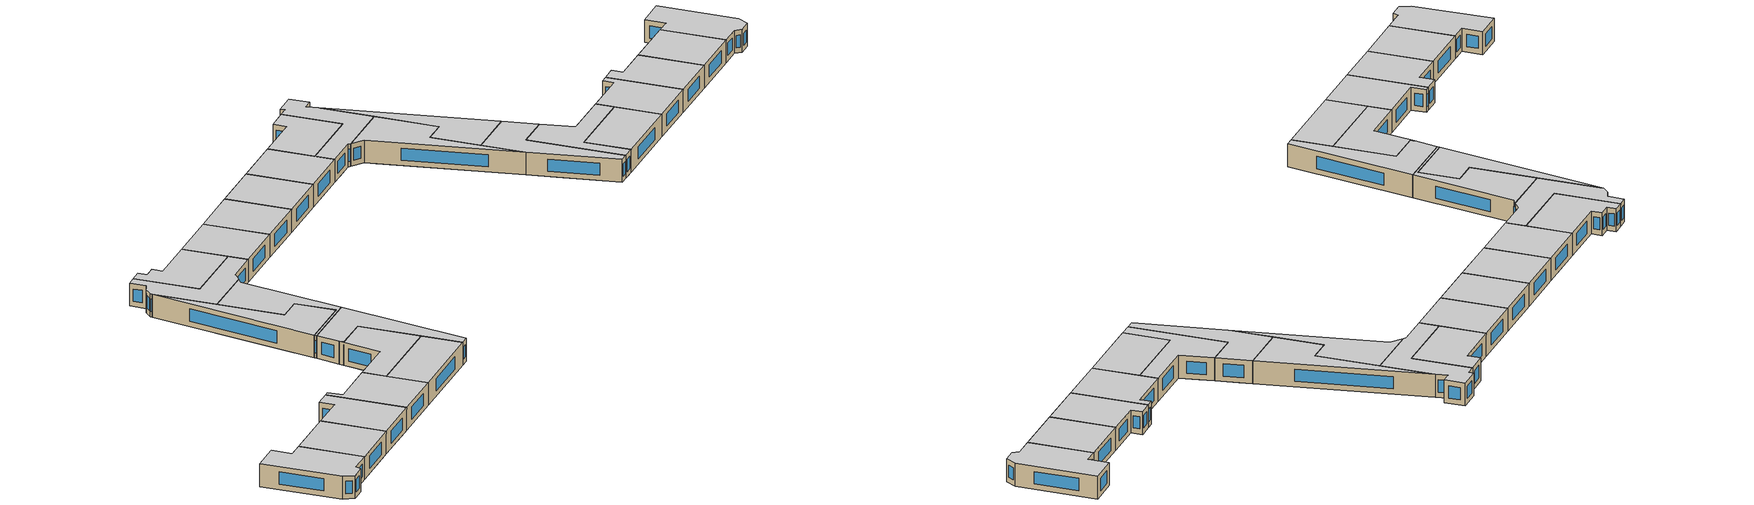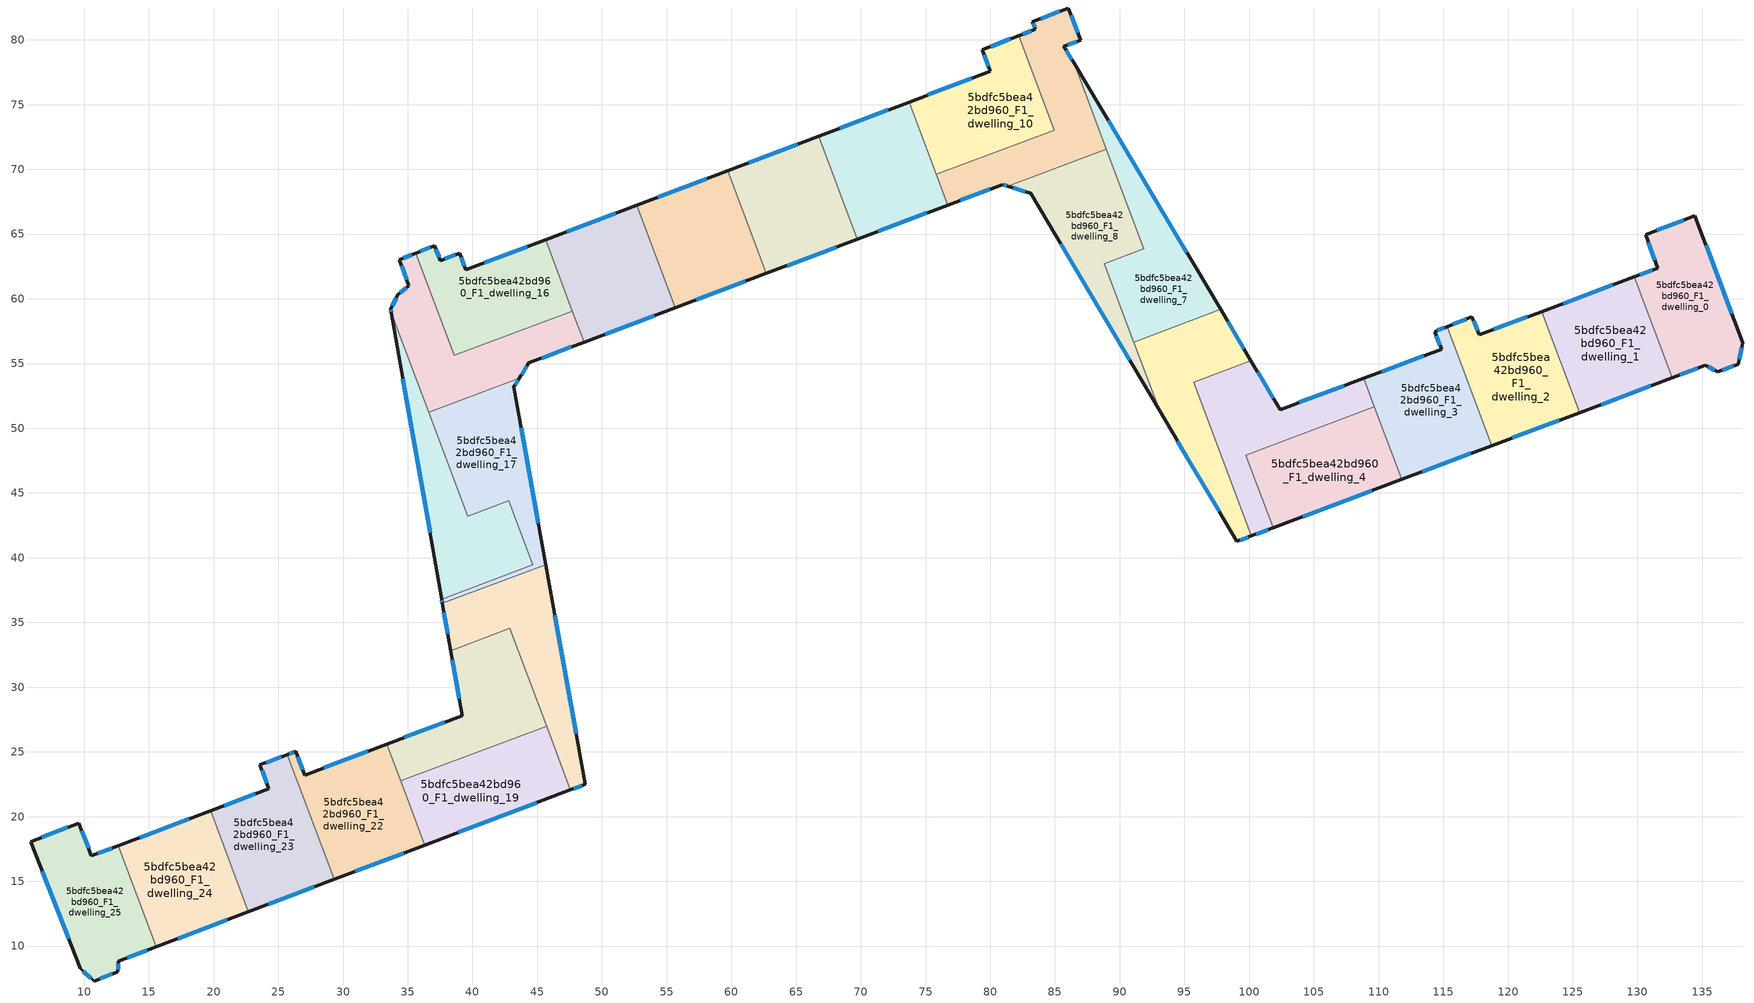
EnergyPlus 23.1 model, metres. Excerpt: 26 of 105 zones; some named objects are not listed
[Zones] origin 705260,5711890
5bdfc5bea42bd960_F1_dwelling_0
 floor to 5bdfc5bea42bd960_F0_dwelling_0 (EU_floor_Construction): 134.44,66.42 138.14,56.59 137.8,54.96 136.19,54.36 135.24,54.86 132.93,53.99 130.01,61.79 131.55,62.37 130.62,64.95 z3
 floor to 5bdfc5bea42bd960_F0_dwelling_1 (EU_floor_Construction): 130.01,61.79 132.93,53.99 132.67,53.89 129.74,61.69 z3
 wall outside (EU_wall_Construction): 132.67,53.89 135.24,54.86 136.19,54.36 137.8,54.96 138.14,56.59 134.44,66.42 130.62,64.95 131.55,62.37 129.74,61.69 z3:6
 wall to 5bdfc5bea42bd960_F1_dwelling_1 (EU_wall_Construction): 129.74,61.69 132.67,53.89 z3:6
 window (EU_Window_Construction): 137.28,58.86 135.3,64.14 / 137.88,55.34 138.06,56.21 / 136.56,54.5 137.43,54.82 / 135.46,54.74 135.97,54.48 / 133.27,54.12 134.65,54.63 / 131.13,62.21 130.16,61.85 / 130.84,64.35 131.34,62.97 / 133.56,66.08 131.51,65.29 z3.69:5.31
 ceiling to 5bdfc5bea42bd960_F2_dwelling_0 (EU_floor_Construction): 137.8,54.96 138.14,56.59 134.44,66.42 130.62,64.95 131.55,62.37 129.74,61.69 132.67,53.89 135.24,54.86 136.19,54.36 z6
5bdfc5bea42bd960_F1_dwelling_1
 floor to 5bdfc5bea42bd960_F0_dwelling_1 (EU_floor_Construction): 129.74,61.69 132.67,53.89 126.06,51.41 123.13,59.22 z3
 floor to 5bdfc5bea42bd960_F0_dwelling_2 (EU_floor_Construction): 123.13,59.22 126.06,51.41 125.53,51.21 122.6,59.02 z3
 wall outside (EU_wall_Construction): 129.74,61.69 122.6,59.02 / 125.53,51.21 132.67,53.89 z3:6
 wall to 5bdfc5bea42bd960_F1_dwelling_2 (EU_wall_Construction): 122.6,59.02 125.53,51.21 z3:6
 window (EU_Window_Construction): 128.09,61.07 124.25,59.64 / 127.18,51.83 131.02,53.27 z3.69:5.31
 ceiling to 5bdfc5bea42bd960_F2_dwelling_1 (EU_floor_Construction): 132.67,53.89 129.74,61.69 122.6,59.02 125.53,51.21 z6
5bdfc5bea42bd960_F1_dwelling_10
 floor to 5bdfc5bea42bd960_F0_dwelling_10 (EU_floor_Construction): 82.2,80.34 84.94,73.04 78.68,70.69 76.58,76.28 80.01,77.58 79.39,79.22 z3
 floor to 5bdfc5bea42bd960_F0_dwelling_11 (EU_floor_Construction): 76.58,76.28 78.68,70.69 75.83,69.62 73.74,75.2 z3
 wall outside (EU_wall_Construction): 82.2,80.34 79.39,79.22 80.01,77.58 73.74,75.2 z3:6
 wall to 5bdfc5bea42bd960_F1_dwelling_9 (EU_wall_Construction): 75.83,69.62 84.94,73.04 82.2,80.34 z3:6
 wall to 5bdfc5bea42bd960_F1_dwelling_11 (EU_wall_Construction): 73.74,75.2 75.83,69.62 z3:6
 window (EU_Window_Construction): 78.56,77.03 75.19,75.75 / 79.53,78.84 79.86,77.96 / 81.55,80.08 80.04,79.48 z3.69:5.31
 ceiling to 5bdfc5bea42bd960_F2_dwelling_10 (EU_floor_Construction): 84.94,73.04 82.2,80.34 79.39,79.22 80.01,77.58 73.74,75.2 75.83,69.62 z6
5bdfc5bea42bd960_F1_dwelling_11
 floor to 5bdfc5bea42bd960_F0_dwelling_11 (EU_floor_Construction): 73.74,75.2 76.72,67.24 72.83,65.78 69.85,73.73 z3
 floor to 5bdfc5bea42bd960_F0_dwelling_12 (EU_floor_Construction): 69.85,73.73 72.83,65.78 69.72,64.6 66.74,72.55 z3
 wall outside (EU_wall_Construction): 73.74,75.2 66.74,72.55 / 69.72,64.6 76.72,67.24 z3:6
 wall to 5bdfc5bea42bd960_F1_dwelling_12 (EU_wall_Construction): 66.74,72.55 69.72,64.6 z3:6
 wall to 5bdfc5bea42bd960_F1_dwelling_9 (EU_wall_Construction): 76.72,67.24 75.83,69.62 z3:6
 window (EU_Window_Construction): 72.12,74.59 68.36,73.16 / 71.34,65.21 75.1,66.63 z3.69:5.31
 ceiling to 5bdfc5bea42bd960_F2_dwelling_11 (EU_floor_Construction): 76.72,67.24 73.74,75.2 66.74,72.55 69.72,64.6 z6
5bdfc5bea42bd960_F1_dwelling_12
 floor to 5bdfc5bea42bd960_F0_dwelling_12 (EU_floor_Construction): 66.74,72.55 69.72,64.6 66.08,63.23 63.1,71.17 z3
 floor to 5bdfc5bea42bd960_F0_dwelling_13 (EU_floor_Construction): 63.1,71.17 66.08,63.23 62.7,61.96 59.72,69.89 z3
 wall outside (EU_wall_Construction): 66.74,72.55 59.72,69.89 / 62.7,61.96 69.72,64.6 z3:6
 wall to 5bdfc5bea42bd960_F1_dwelling_13 (EU_wall_Construction): 59.72,69.89 62.7,61.96 z3:6
 window (EU_Window_Construction): 65.11,71.94 61.35,70.51 / 64.32,62.57 68.09,63.99 z3.69:5.31
 ceiling to 5bdfc5bea42bd960_F2_dwelling_12 (EU_floor_Construction): 69.72,64.6 66.74,72.55 59.72,69.89 62.7,61.96 z6
5bdfc5bea42bd960_F1_dwelling_13
 floor to 5bdfc5bea42bd960_F0_dwelling_13 (EU_floor_Construction): 59.72,69.89 62.7,61.96 59.31,60.69 56.34,68.61 z3
 floor adiabatic (EU_floor_Construction): 56.34,68.61 59.31,60.69 55.67,59.31 52.7,67.23 z3
 wall outside (EU_wall_Construction): 59.72,69.89 52.7,67.23 / 55.67,59.31 62.7,61.96 z3:6
 wall to 5bdfc5bea42bd960_F1_dwelling_14 (EU_wall_Construction): 52.7,67.23 55.67,59.31 z3:6
 window (EU_Window_Construction): 58.1,69.28 54.32,67.85 / 57.3,59.93 61.07,61.35 z3.69:5.31
 ceiling to 5bdfc5bea42bd960_F2_dwelling_13 (EU_floor_Construction): 62.7,61.96 59.72,69.89 52.7,67.23 55.67,59.31 z6
5bdfc5bea42bd960_F1_dwelling_14
 floor adiabatic (EU_floor_Construction): 52.7,67.23 55.67,59.31 52.54,58.14 49.57,66.05 z3; 55.67,59.31 48.63,56.66 47.32,60.15 51.23,61.62 52.54,58.14 z3
 floor to 5bdfc5bea42bd960_F0_dwelling_16 (EU_floor_Construction): 49.57,66.05 51.23,61.62 47.32,60.15 45.66,64.57 z3
 wall outside (EU_wall_Construction): 52.7,67.23 45.66,64.57 / 48.63,56.66 55.67,59.31 z3:6
 wall to 5bdfc5bea42bd960_F1_dwelling_16 (EU_wall_Construction): 45.66,64.57 47.73,59.06 z3:6
 wall to 5bdfc5bea42bd960_F1_dwelling_18 (EU_wall_Construction): 47.73,59.06 48.63,56.66 z3:6
 window (EU_Window_Construction): 51.07,66.61 47.29,65.18 / 50.26,57.28 54.04,58.7 z3.69:5.31
 ceiling to 5bdfc5bea42bd960_F2_dwelling_14 (EU_floor_Construction): 55.67,59.31 52.7,67.23 45.66,64.57 48.63,56.66 z6
5bdfc5bea42bd960_F1_dwelling_15
 floor to 5bdfc5bea42bd960_F0_dwelling_15 (EU_floor_Construction): 45.66,39.47 48.71,22.49 48.61,22.45 42.65,38.34 z3
 floor to 5bdfc5bea42bd960_F0_dwelling_20 (EU_floor_Construction): 42.65,38.34 45.52,30.7 44.47,30.31 42.89,34.54 38.42,32.86 38.21,33.42 37.68,36.48 z3
 floor to 5bdfc5bea42bd960_F0_dwelling_19 (EU_floor_Construction): 45.52,30.7 48.61,22.45 47.57,22.06 44.47,30.31 z3
 wall outside (EU_wall_Construction): 47.57,22.06 48.71,22.49 45.66,39.47 / 37.68,36.48 38.21,33.42 z3:6
 wall to 5bdfc5bea42bd960_F1_dwelling_21 (EU_wall_Construction): 38.21,33.42 38.42,32.86 42.89,34.54 45.72,26.99 z3:6
 wall to 5bdfc5bea42bd960_F1_dwelling_17 (EU_wall_Construction): 45.66,39.47 37.68,36.48 z3:6
 wall to 5bdfc5bea42bd960_F1_dwelling_19 (EU_wall_Construction): 45.72,26.99 47.57,22.06 z3:6
 window (EU_Window_Construction): 47.83,22.16 48.45,22.39 / 37.8,35.77 38.09,34.13 / 48,26.42 46.37,35.54 z3.69:5.31
 ceiling to 5bdfc5bea42bd960_F2_dwelling_15 (EU_floor_Construction): 48.71,22.49 45.66,39.47 37.68,36.48 38.21,33.42 38.42,32.86 42.89,34.54 47.57,22.06 z6
5bdfc5bea42bd960_F1_dwelling_16
 floor to 5bdfc5bea42bd960_F0_dwelling_16 (EU_floor_Construction): 45.66,64.57 47.32,60.15 39.55,57.24 36.98,64.07 37.08,64.1 37.52,62.95 39.02,63.52 39.49,62.23 z3
 floor to 5bdfc5bea42bd960_F0_dwelling_18 (EU_floor_Construction): 47.32,60.15 47.73,59.06 38.58,55.63 35.62,63.53 36.98,64.07 39.55,57.24 z3
 wall outside (EU_wall_Construction): 45.66,64.57 39.49,62.23 39.02,63.52 37.52,62.95 37.08,64.1 35.62,63.53 z3:6
 wall to 5bdfc5bea42bd960_F1_dwelling_18 (EU_wall_Construction): 35.62,63.53 38.58,55.63 47.73,59.06 z3:6
 window (EU_Window_Construction): 36.74,63.97 35.96,63.66 / 37.42,63.22 37.18,63.84 / 38.67,63.39 37.87,63.08 / 39.38,62.53 39.13,63.22 / 44.23,64.03 40.92,62.77 z3.69:5.31
 ceiling to 5bdfc5bea42bd960_F2_dwelling_16 (EU_floor_Construction): 47.73,59.06 45.66,64.57 39.49,62.23 39.02,63.52 37.52,62.95 37.08,64.1 35.62,63.53 38.58,55.63 z6
5bdfc5bea42bd960_F1_dwelling_17
 floor to 5bdfc5bea42bd960_F0_dwelling_20 (EU_floor_Construction): 44.27,44.64 44.37,44.38 42.99,43.87 42.9,44.12 z3; 42.54,38.65 42.65,38.34 37.68,36.48 37.62,36.8 z3
 floor to 5bdfc5bea42bd960_F0_dwelling_15 (EU_floor_Construction): 44.76,44.46 45.66,39.47 42.65,38.34 42.54,38.65 44.65,39.44 43.02,43.81 z3
 floor adiabatic (EU_floor_Construction): 43.62,53.88 43.19,53.2 45.66,39.47 44.76,44.46 43.02,43.81 42.99,43.87 44.37,44.38 44.27,44.64 42.9,44.12 42.79,44.41 39.63,43.22 36.62,51.25 z3
 wall outside (EU_wall_Construction): 37.62,36.8 37.68,36.48 / 45.66,39.47 43.19,53.2 43.62,53.88 z3:6
 wall to 5bdfc5bea42bd960_F1_dwelling_20 (EU_wall_Construction): 36.62,51.25 39.63,43.22 42.79,44.41 44.65,39.44 37.62,36.8 z3:6
 wall to 5bdfc5bea42bd960_F1_dwelling_18 (EU_wall_Construction): 43.62,53.88 36.62,51.25 z3:6
 window (EU_Window_Construction): 37.63,36.73 37.66,36.55 / 43.29,53.36 43.52,53.72 / 45.09,42.65 43.76,50.02 z3.69:5.31
 ceiling to 5bdfc5bea42bd960_F2_dwelling_17 (EU_floor_Construction): 45.66,39.47 43.19,53.2 43.62,53.88 36.62,51.25 39.63,43.22 42.79,44.41 44.65,39.44 37.62,36.8 37.68,36.48 z6
5bdfc5bea42bd960_F1_dwelling_18
 floor to 5bdfc5bea42bd960_F0_dwelling_18 (EU_floor_Construction): 47.73,59.06 48.1,58.06 36.84,53.84 34.37,60.41 35.1,61.03 34.36,63.02 35.62,63.53 38.58,55.63 z3
 floor to 5bdfc5bea42bd960_F0_dwelling_17 (EU_floor_Construction): 48.1,58.06 48.63,56.66 44.35,55.05 43.62,53.88 37.66,51.65 36.84,53.84 z3
 floor adiabatic (EU_floor_Construction): 34.37,60.41 37.66,51.65 36.62,51.25 33.73,58.94 33.68,59.23 34.24,60.3 z3
 wall outside (EU_wall_Construction): 43.62,53.88 44.36,55.05 48.63,56.66 / 35.62,63.53 34.36,63.02 35.1,61.03 34.24,60.3 33.68,59.23 33.73,58.94 z3:6
 wall to 5bdfc5bea42bd960_F1_dwelling_20 (EU_wall_Construction): 33.73,58.94 36.62,51.25 z3:6
 window (EU_Window_Construction): 45.34,55.43 47.64,56.29 / 43.79,54.15 44.19,54.78 / 33.69,59.17 33.72,59.01 / 34.11,60.05 33.81,59.48 / 34.9,60.86 34.44,60.47 / 34.53,62.56 34.92,61.49 / 35.33,63.41 34.65,63.14 z3.69:5.31
 ceiling to 5bdfc5bea42bd960_F2_dwelling_18 (EU_floor_Construction): 48.63,56.66 47.73,59.06 38.58,55.63 35.62,63.53 34.36,63.02 35.1,61.03 34.24,60.3 33.68,59.23 33.73,58.94 36.62,51.25 43.62,53.88 44.36,55.05 z6
5bdfc5bea42bd960_F1_dwelling_19
 floor to 5bdfc5bea42bd960_F0_dwelling_21 (EU_floor_Construction): 43.52,26.16 45.38,21.23 36.31,17.8 34.45,22.76 z3
 floor to 5bdfc5bea42bd960_F0_dwelling_19 (EU_floor_Construction): 45.72,26.99 47.57,22.06 45.38,21.23 43.52,26.16 z3
 wall outside (EU_wall_Construction): 36.31,17.79 47.57,22.06 z3:6
 wall to 5bdfc5bea42bd960_F1_dwelling_21 (EU_wall_Construction): 45.72,26.99 34.45,22.76 z3:6
 wall to 5bdfc5bea42bd960_F1_dwelling_22 (EU_wall_Construction): 34.45,22.76 36.31,17.79 z3:6
 window (EU_Window_Construction): 38.91,18.78 44.96,21.07 z3.69:5.31
 ceiling to 5bdfc5bea42bd960_F2_dwelling_19 (EU_floor_Construction): 47.57,22.06 45.72,26.99 34.45,22.76 36.31,17.79 z6
5bdfc5bea42bd960_F1_dwelling_2
 floor to 5bdfc5bea42bd960_F0_dwelling_2 (EU_floor_Construction): 122.6,59.02 125.53,51.21 119.42,48.91 115.96,58.12 117.21,58.62 117.78,57.21 z3
 floor to 5bdfc5bea42bd960_F0_dwelling_3 (EU_floor_Construction): 115.96,58.12 119.42,48.91 118.74,48.66 115.29,57.86 z3
 wall outside (EU_wall_Construction): 118.74,48.66 125.53,51.21 / 122.6,59.02 117.78,57.21 117.21,58.62 115.29,57.86 z3:6
 wall to 5bdfc5bea42bd960_F1_dwelling_3 (EU_wall_Construction): 115.29,57.86 118.74,48.66 z3:6
 window (EU_Window_Construction): 120.31,49.25 123.96,50.62 / 116.77,58.44 115.74,58.03 / 117.65,57.54 117.34,58.29 / 121.48,58.6 118.89,57.63 z3.69:5.31
 ceiling to 5bdfc5bea42bd960_F2_dwelling_2 (EU_floor_Construction): 125.53,51.21 122.6,59.02 117.78,57.21 117.21,58.62 115.29,57.86 118.74,48.66 z6
5bdfc5bea42bd960_F1_dwelling_20
 floor to 5bdfc5bea42bd960_F0_dwelling_20 (EU_floor_Construction): 42.9,44.12 42.99,43.87 37.64,41.86 39.16,37.8 42.4,39.01 42.54,38.65 37.62,36.8 36.74,41.81 z3
 floor to 5bdfc5bea42bd960_F0_dwelling_22 (EU_floor_Construction): 33.73,58.94 39.63,43.22 42.79,44.41 42.9,44.12 36.74,41.81 z3
 floor to 5bdfc5bea42bd960_F0_dwelling_15 (EU_floor_Construction): 43.02,43.81 44.65,39.44 42.54,38.65 42.4,39.01 39.16,37.8 37.66,41.8 z3
 floor to 5bdfc5bea42bd960_F0_dwelling_17 (EU_floor_Construction): 42.99,43.87 43.02,43.81 37.66,41.8 37.64,41.86 z3
 wall outside (EU_wall_Construction): 33.73,58.94 37.62,36.8 z3:6
 window (EU_Window_Construction): 34.63,53.82 36.72,41.93 z3.69:5.31
 ceiling to 5bdfc5bea42bd960_F2_dwelling_20 (EU_floor_Construction): 44.65,39.44 42.79,44.41 39.63,43.22 33.73,58.94 37.62,36.8 z6
5bdfc5bea42bd960_F1_dwelling_21
 floor to 5bdfc5bea42bd960_F0_dwelling_19 (EU_floor_Construction): 44.47,30.31 45.72,26.99 43.52,26.16 43.39,26.51 34.32,23.1 33.38,25.6 39.2,27.81 39.11,28.3 z3
 floor to 5bdfc5bea42bd960_F0_dwelling_21 (EU_floor_Construction): 43.39,26.51 43.52,26.16 34.45,22.76 34.32,23.1 z3
 floor to 5bdfc5bea42bd960_F0_dwelling_20 (EU_floor_Construction): 42.89,34.54 44.47,30.31 39.11,28.3 38.21,33.42 38.42,32.86 z3
 wall outside (EU_wall_Construction): 38.21,33.42 39.2,27.81 33.38,25.6 z3:6
 wall to 5bdfc5bea42bd960_F1_dwelling_22 (EU_wall_Construction): 33.38,25.6 34.45,22.76 z3:6
 window (EU_Window_Construction): 37.85,27.3 34.73,26.11 / 38.44,32.12 38.97,29.11 z3.69:5.31
 ceiling to 5bdfc5bea42bd960_F2_dwelling_21 (EU_floor_Construction): 45.72,26.99 42.89,34.54 38.42,32.86 38.21,33.42 39.2,27.81 33.38,25.6 34.45,22.76 z6
5bdfc5bea42bd960_F1_dwelling_22
 floor to 5bdfc5bea42bd960_F0_dwelling_23 (EU_floor_Construction): 32.32,25.2 35.25,17.39 29.33,15.15 25.71,24.8 26.34,25.04 27.05,23.21 z3
 floor to 5bdfc5bea42bd960_F0_dwelling_19 (EU_floor_Construction): 33.38,25.6 34.32,23.1 33.26,22.71 32.32,25.2 z3
 floor to 5bdfc5bea42bd960_F0_dwelling_21 (EU_floor_Construction): 34.32,23.1 36.31,17.8 35.25,17.39 33.26,22.71 z3
 wall outside (EU_wall_Construction): 29.33,15.15 36.31,17.79 / 33.38,25.6 27.05,23.21 26.34,25.04 25.71,24.8 z3:6
 wall to 5bdfc5bea42bd960_F1_dwelling_23 (EU_wall_Construction): 25.71,24.8 29.33,15.15 z3:6
 window (EU_Window_Construction): 30.94,15.76 34.69,17.18 / 26.19,24.98 25.85,24.85 / 26.88,23.63 26.5,24.61 / 31.91,25.05 28.51,23.76 z3.69:5.31
 ceiling to 5bdfc5bea42bd960_F2_dwelling_22 (EU_floor_Construction): 36.31,17.79 33.38,25.6 27.05,23.21 26.34,25.04 25.71,24.8 29.33,15.15 z6
5bdfc5bea42bd960_F1_dwelling_23
 floor to 5bdfc5bea42bd960_F0_dwelling_24 (EU_floor_Construction): 25.07,24.55 28.69,14.91 22.69,12.64 19.77,20.45 24.28,22.16 23.58,23.99 z3
 floor to 5bdfc5bea42bd960_F0_dwelling_23 (EU_floor_Construction): 25.71,24.8 29.33,15.15 28.69,14.91 25.07,24.55 z3
 wall outside (EU_wall_Construction): 22.69,12.64 29.33,15.15 / 25.71,24.8 23.58,23.99 24.28,22.16 19.77,20.45 z3:6
 wall to 5bdfc5bea42bd960_F1_dwelling_24 (EU_wall_Construction): 19.77,20.45 22.69,12.64 z3:6
 window (EU_Window_Construction): 24.23,13.22 27.79,14.57 / 23.24,21.76 20.81,20.85 / 23.74,23.57 24.12,22.58 / 25.22,24.61 24.07,24.18 z3.69:5.31
 ceiling to 5bdfc5bea42bd960_F2_dwelling_23 (EU_floor_Construction): 29.33,15.15 25.71,24.8 23.58,23.99 24.28,22.16 19.77,20.45 22.69,12.64 z6
5bdfc5bea42bd960_F1_dwelling_24
 floor to 5bdfc5bea42bd960_F0_dwelling_25 (EU_floor_Construction): 19.24,20.25 22.17,12.44 15.56,9.94 12.64,17.75 z3
 floor to 5bdfc5bea42bd960_F0_dwelling_24 (EU_floor_Construction): 19.77,20.45 22.69,12.64 22.17,12.44 19.24,20.25 z3
 wall outside (EU_wall_Construction): 19.77,20.45 12.64,17.75 / 15.56,9.94 22.69,12.64 z3:6
 wall to 5bdfc5bea42bd960_F1_dwelling_25 (EU_wall_Construction): 12.64,17.75 15.56,9.94 z3:6
 window (EU_Window_Construction): 18.12,19.83 14.29,18.38 / 17.22,10.57 21.04,12.02 z3.69:5.31
 ceiling to 5bdfc5bea42bd960_F2_dwelling_24 (EU_floor_Construction): 22.69,12.64 19.77,20.45 12.64,17.75 15.56,9.94 z6
5bdfc5bea42bd960_F1_dwelling_25
 floor to 5bdfc5bea42bd960_F0_dwelling_26 (EU_floor_Construction): 12.37,17.65 15.3,9.84 12.64,8.84 12.61,8.01 10.77,7.3 9.7,8.28 5.87,18.06 9.6,19.5 10.56,16.97 z3
 floor to 5bdfc5bea42bd960_F0_dwelling_25 (EU_floor_Construction): 12.64,17.75 15.56,9.94 15.3,9.84 12.37,17.65 z3
 wall outside (EU_wall_Construction): 12.64,17.75 10.56,16.97 9.6,19.5 5.87,18.06 9.7,8.28 10.77,7.3 12.61,8.01 12.64,8.84 15.56,9.94 z3:6
 window (EU_Window_Construction): 13.32,9.09 14.89,9.69 / 12.62,8.2 12.64,8.65 / 11.19,7.47 12.19,7.85 / 9.94,8.06 10.52,7.53 / 6.76,15.8 8.81,10.55 / 8.74,19.17 6.73,18.39 / 10.34,17.56 9.82,18.92 / 12.16,17.57 11.04,17.15 z3.69:5.31
 ceiling to 5bdfc5bea42bd960_F2_dwelling_25 (EU_floor_Construction): 15.56,9.94 12.64,17.75 10.56,16.97 9.6,19.5 5.87,18.06 9.7,8.28 10.77,7.3 12.61,8.01 12.64,8.84 z6
5bdfc5bea42bd960_F1_dwelling_3
 floor to 5bdfc5bea42bd960_F0_dwelling_3 (EU_floor_Construction): 115.29,57.86 118.74,48.66 112.83,46.44 109.9,54.26 114.86,56.12 114.32,57.47 z3
 floor adiabatic (EU_floor_Construction): 118.74,48.66 111.78,46.04 108.85,53.86 109.9,54.26 112.83,46.44 z3
 wall outside (EU_wall_Construction): 111.78,46.04 118.74,48.66 / 115.29,57.86 114.32,57.47 114.86,56.12 108.85,53.86 z3:6
 wall to 5bdfc5bea42bd960_F1_dwelling_4 (EU_wall_Construction): 109.67,51.65 111.78,46.04 z3:6
 wall to 5bdfc5bea42bd960_F1_dwelling_5 (EU_wall_Construction): 108.85,53.86 109.67,51.65 z3:6
 window (EU_Window_Construction): 113.39,46.65 117.13,48.05 / 113.47,55.59 110.24,54.38 / 114.45,57.16 114.74,56.43 / 115.07,57.77 114.55,57.56 z3.69:5.31
 ceiling to 5bdfc5bea42bd960_F2_dwelling_3 (EU_floor_Construction): 118.74,48.66 115.29,57.86 114.32,57.47 114.86,56.12 108.85,53.86 111.78,46.04 z6
5bdfc5bea42bd960_F1_dwelling_4
 floor to 5bdfc5bea42bd960_F0_dwelling_5 (EU_floor_Construction): 109.68,51.65 109.86,51.15 100.41,47.6 102.32,42.49 101.84,42.31 99.74,47.92 z3
 floor adiabatic (EU_floor_Construction): 109.86,51.15 111.78,46.04 101.84,42.31 102.32,42.49 100.41,47.6 z3
 wall outside (EU_wall_Construction): 101.84,42.31 111.78,46.04 z3:6
 wall to 5bdfc5bea42bd960_F1_dwelling_5 (EU_wall_Construction): 109.68,51.65 99.74,47.92 101.84,42.31 z3:6
 window (EU_Window_Construction): 104.14,43.18 109.48,45.18 z3.69:5.31
 ceiling to 5bdfc5bea42bd960_F2_dwelling_4 (EU_floor_Construction): 111.78,46.04 109.68,51.65 99.74,47.92 101.84,42.31 z6
5bdfc5bea42bd960_F1_dwelling_5
 floor to 5bdfc5bea42bd960_F0_dwelling_5 (EU_floor_Construction): 108.85,53.86 109.68,51.65 99.74,47.92 101.84,42.31 100.55,41.83 96.76,51.95 101.12,53.59 102.39,51.45 z3
 floor to 5bdfc5bea42bd960_F0_dwelling_6 (EU_floor_Construction): 100.14,55.23 101.12,53.59 96.76,51.95 100.55,41.83 100.17,41.69 95.72,53.57 z3
 wall outside (EU_wall_Construction): 108.85,53.86 102.39,51.45 100.14,55.23 / 100.17,41.69 101.84,42.31 z3:6
 wall to 5bdfc5bea42bd960_F1_dwelling_6 (EU_wall_Construction): 100.14,55.23 95.72,53.57 100.17,41.69 z3:6
 window (EU_Window_Construction): 101.87,52.32 100.66,54.35 / 107.35,53.3 103.89,52 / 100.56,41.83 101.46,42.17 z3.69:5.31
 ceiling to 5bdfc5bea42bd960_F2_dwelling_5 (EU_floor_Construction): 101.84,42.31 99.74,47.92 109.68,51.65 108.85,53.86 102.39,51.45 100.14,55.23 95.72,53.57 100.17,41.69 z6
5bdfc5bea42bd960_F1_dwelling_6
 floor to 5bdfc5bea42bd960_F0_dwelling_6 (EU_floor_Construction): 98.66,57.72 100.14,55.23 95.72,53.57 100.17,41.69 99.05,41.27 94.96,48.17 92.28,55.33 z3
 floor to 5bdfc5bea42bd960_F0_dwelling_7 (EU_floor_Construction): 97.79,59.17 98.66,57.72 92.28,55.33 91.69,56.89 z3
 floor to 5bdfc5bea42bd960_F0_dwelling_8 (EU_floor_Construction): 91.69,56.89 94.96,48.17 93.08,51.35 91.09,56.66 z3
 wall outside (EU_wall_Construction): 93.08,51.35 99.05,41.26 100.17,41.69 / 100.14,55.23 97.79,59.17 z3:6
 wall to 5bdfc5bea42bd960_F1_dwelling_7 (EU_wall_Construction): 97.79,59.17 91.09,56.66 z3:6
 wall to 5bdfc5bea42bd960_F1_dwelling_8 (EU_wall_Construction): 91.09,56.66 93.08,51.35 z3:6
 window (EU_Window_Construction): 99.31,41.36 99.91,41.59 / 94.46,49.01 97.67,43.6 / 99.6,56.14 98.34,58.26 z3.69:5.31
 ceiling to 5bdfc5bea42bd960_F2_dwelling_6 (EU_floor_Construction): 100.17,41.69 95.72,53.57 100.14,55.23 97.79,59.17 91.09,56.66 93.08,51.35 99.05,41.26 z6
5bdfc5bea42bd960_F1_dwelling_7
 floor to 5bdfc5bea42bd960_F0_dwelling_7 (EU_floor_Construction): 87.66,76.21 97.79,59.17 91.69,56.89 89.83,61.84 92.65,62.9 z3
 floor to 5bdfc5bea42bd960_F0_dwelling_8 (EU_floor_Construction): 90.23,69.34 92.65,62.9 89.83,61.84 91.69,56.89 91.09,56.66 88.82,62.71 91.86,63.85 89.85,69.2 z3
 floor to 5bdfc5bea42bd960_F0_dwelling_9 (EU_floor_Construction): 87.66,76.21 90.23,69.34 89.85,69.2 86.48,78.18 z3
 wall outside (EU_wall_Construction): 97.79,59.17 86.48,78.18 z3:6
 wall to 5bdfc5bea42bd960_F1_dwelling_8 (EU_wall_Construction): 88.97,71.56 91.86,63.85 88.82,62.71 91.09,56.66 z3:6
 wall to 5bdfc5bea42bd960_F1_dwelling_9 (EU_wall_Construction): 86.48,78.18 88.97,71.56 z3:6
 window (EU_Window_Construction): 95.17,63.57 89.1,73.78 z3.69:5.31
 ceiling to 5bdfc5bea42bd960_F2_dwelling_7 (EU_floor_Construction): 97.79,59.17 86.48,78.18 91.86,63.85 88.82,62.71 91.09,56.66 z6
5bdfc5bea42bd960_F1_dwelling_8
 floor to 5bdfc5bea42bd960_F0_dwelling_8 (EU_floor_Construction): 89.85,69.2 91.86,63.85 88.82,62.71 93.08,51.35 83.84,66.94 z3
 floor to 5bdfc5bea42bd960_F0_dwelling_9 (EU_floor_Construction): 88.97,71.56 89.85,69.2 83.84,66.94 83.13,68.15 81.35,68.7 z3
 wall outside (EU_wall_Construction): 81.35,68.7 83.13,68.15 93.08,51.35 z3:6
 wall to 5bdfc5bea42bd960_F1_dwelling_9 (EU_wall_Construction): 88.97,71.56 81.35,68.7 z3:6
 window (EU_Window_Construction): 85.43,64.26 90.78,55.24 / 81.76,68.57 82.72,68.28 z3.69:5.31
 ceiling to 5bdfc5bea42bd960_F2_dwelling_8 (EU_floor_Construction): 93.08,51.35 88.82,62.71 91.86,63.85 88.97,71.56 81.35,68.7 83.13,68.15 z6
5bdfc5bea42bd960_F1_dwelling_9
 floor to 5bdfc5bea42bd960_F0_dwelling_9 (EU_floor_Construction): 86.03,82.47 86.98,79.96 85.69,79.5 86.48,78.18 88.97,71.56 81.35,68.7 80.94,68.83 79.81,68.4 79.43,69.4 86.06,71.89 82.81,80.57 83.47,80.84 83.26,81.41 z3
 floor to 5bdfc5bea42bd960_F0_dwelling_11 (EU_floor_Construction): 78.68,70.69 79.2,69.31 79.43,69.4 79.81,68.4 79.57,68.32 76.72,67.24 75.83,69.62 z3
 floor to 5bdfc5bea42bd960_F0_dwelling_10 (EU_floor_Construction): 82.81,80.57 86.06,71.89 79.2,69.31 78.68,70.69 84.94,73.04 82.2,80.34 z3
 wall outside (EU_wall_Construction): 86.48,78.18 85.7,79.5 86.98,79.96 86.03,82.47 83.26,81.41 83.47,80.84 82.2,80.34 / 76.72,67.24 80.94,68.83 81.35,68.7 z3:6
 window (EU_Window_Construction): 86.76,80.54 86.25,81.89 / 85.99,79.61 86.68,79.86 / 86.3,78.49 85.88,79.2 / 81.03,68.8 81.26,68.73 / 77.7,67.61 79.96,68.46 / 83.18,80.72 82.5,80.45 / 83.31,81.27 83.42,80.97 / 85.39,82.22 83.9,81.65 z3.69:5.31
 ceiling to 5bdfc5bea42bd960_F2_dwelling_9 (EU_floor_Construction): 88.97,71.56 86.48,78.18 85.7,79.5 86.98,79.96 86.03,82.47 83.26,81.41 83.47,80.84 82.2,80.34 84.94,73.04 75.83,69.62 76.72,67.24 80.94,68.83 81.35,68.7 z6
[Building]
EU S2 Campaign: North Axis=0; Terrain=City; Solar Distribution=FullExterior
[Site:Location]
London: Latitude=51.5; Longitude=-0.5; Time Zone=0; Elevation=25
[SizingPeriod:WeatherFileDays]
AnnualSizingPeriod: Begin Month=1; Begin Day of Month=1; End Month=12; End Day of Month=31; Day of Week for Start Day=Monday; Use Weather File Daylight Saving Period=No; Use Weather File Rain and Snow Indicators=No
[MATERIAL]
EU_InternalMass_Material: Roughness=MediumRough; Thickness=0.1; Conductivity=1; Density=1800; Specific Heat=900; Thermal Absorptance=0.9; Solar Absorptance=0.7; Visible Absorptance=0.7
[MATERIAL:NOMASS] Roughness=MediumRough; Thermal Absorptance=0.9; Solar Absorptance=0.7; Visible Absorptance=0.7
Name | Thermal Resistance
EU_wall_NoMass | 0.635353
EU_floor_NoMass | 1.96382
[WINDOWMATERIAL:SIMPLEGLAZINGSYSTEM]
EU_Window_SimpleGlazing: UFactor=2.96269; Solar Heat Gain Coefficient=0.76; Visible Transmittance=0.76
[CONSTRUCTION]
EU_wall_Construction: EU_wall_NoMass
EU_floor_Construction: EU_floor_NoMass
EU_Window_Construction: EU_Window_SimpleGlazing
EU_InternalMass_Construction: EU_InternalMass_Material
[ZONE] Type=1; Multiplier=1; Ceiling Height=autocalculate; Floor Area=autocalculate; Part of Total Floor Area=Yes
Name | Volume
5bdfc5bea42bd960_F1_dwelling_0 | 190.756
5bdfc5bea42bd960_F1_dwelling_1 | 190.771
5bdfc5bea42bd960_F1_dwelling_10 | 190.802
5bdfc5bea42bd960_F1_dwelling_11; 5bdfc5bea42bd960_F1_dwelling_19 | 190.762
5bdfc5bea42bd960_F1_dwelling_12; 5bdfc5bea42bd960_F1_dwelling_15 | 190.765
5bdfc5bea42bd960_F1_dwelling_13 | 190.785
5bdfc5bea42bd960_F1_dwelling_14 | 190.772
5bdfc5bea42bd960_F1_dwelling_16 | 190.775
5bdfc5bea42bd960_F1_dwelling_17 | 190.751
5bdfc5bea42bd960_F1_dwelling_18 | 190.781
5bdfc5bea42bd960_F1_dwelling_2 | 190.789
5bdfc5bea42bd960_F1_dwelling_20 | 190.777
5bdfc5bea42bd960_F1_dwelling_21 | 190.77
5bdfc5bea42bd960_F1_dwelling_22 | 190.766
5bdfc5bea42bd960_F1_dwelling_23; 5bdfc5bea42bd960_F1_dwelling_24 | 190.779
5bdfc5bea42bd960_F1_dwelling_25; 5bdfc5bea42bd960_F1_dwelling_4 | 190.778
5bdfc5bea42bd960_F1_dwelling_3; 5bdfc5bea42bd960_F1_dwelling_6 | 190.783
5bdfc5bea42bd960_F1_dwelling_5 | 186.428
5bdfc5bea42bd960_F1_dwelling_7 | 190.75
5bdfc5bea42bd960_F1_dwelling_8 | 192.967
5bdfc5bea42bd960_F1_dwelling_9 | 192.923
[INTERNALMASS] Construction=EU_InternalMass_Construction
Name | Zone or ZoneList | Surface Area
5bdfc5bea42bd960_F1_dwelling_0_EU_InternalMass | 5bdfc5bea42bd960_F1_dwelling_0 | 63.591
5bdfc5bea42bd960_F1_dwelling_1_EU_InternalMass | 5bdfc5bea42bd960_F1_dwelling_1 | 63.5902
5bdfc5bea42bd960_F1_dwelling_2_EU_InternalMass | 5bdfc5bea42bd960_F1_dwelling_2 | 63.5959
5bdfc5bea42bd960_F1_dwelling_3_EU_InternalMass | 5bdfc5bea42bd960_F1_dwelling_3 | 63.5942
5bdfc5bea42bd960_F1_dwelling_4_EU_InternalMass | 5bdfc5bea42bd960_F1_dwelling_4 | 63.5938
5bdfc5bea42bd960_F1_dwelling_5_EU_InternalMass | 5bdfc5bea42bd960_F1_dwelling_5 | 62.1439
5bdfc5bea42bd960_F1_dwelling_6_EU_InternalMass | 5bdfc5bea42bd960_F1_dwelling_6 | 63.5948
5bdfc5bea42bd960_F1_dwelling_7_EU_InternalMass | 5bdfc5bea42bd960_F1_dwelling_7 | 63.5886
5bdfc5bea42bd960_F1_dwelling_8_EU_InternalMass | 5bdfc5bea42bd960_F1_dwelling_8 | 64.3073
5bdfc5bea42bd960_F1_dwelling_9_EU_InternalMass | 5bdfc5bea42bd960_F1_dwelling_9 | 64.3068
5bdfc5bea42bd960_F1_dwelling_10_EU_InternalMass | 5bdfc5bea42bd960_F1_dwelling_10 | 63.6016
5bdfc5bea42bd960_F1_dwelling_11_EU_InternalMass | 5bdfc5bea42bd960_F1_dwelling_11 | 63.5875
5bdfc5bea42bd960_F1_dwelling_12_EU_InternalMass | 5bdfc5bea42bd960_F1_dwelling_12 | 63.5885
5bdfc5bea42bd960_F1_dwelling_13_EU_InternalMass | 5bdfc5bea42bd960_F1_dwelling_13 | 63.5949
5bdfc5bea42bd960_F1_dwelling_14_EU_InternalMass | 5bdfc5bea42bd960_F1_dwelling_14 | 63.5906
5bdfc5bea42bd960_F1_dwelling_15_EU_InternalMass | 5bdfc5bea42bd960_F1_dwelling_15 | 63.5982
5bdfc5bea42bd960_F1_dwelling_16_EU_InternalMass | 5bdfc5bea42bd960_F1_dwelling_16 | 63.5916
5bdfc5bea42bd960_F1_dwelling_17_EU_InternalMass | 5bdfc5bea42bd960_F1_dwelling_17 | 63.5849
5bdfc5bea42bd960_F1_dwelling_18_EU_InternalMass | 5bdfc5bea42bd960_F1_dwelling_18 | 63.5939
5bdfc5bea42bd960_F1_dwelling_19_EU_InternalMass | 5bdfc5bea42bd960_F1_dwelling_19 | 63.5912
5bdfc5bea42bd960_F1_dwelling_20_EU_InternalMass | 5bdfc5bea42bd960_F1_dwelling_20 | 63.5934
5bdfc5bea42bd960_F1_dwelling_21_EU_InternalMass | 5bdfc5bea42bd960_F1_dwelling_21 | 63.5896
5bdfc5bea42bd960_F1_dwelling_22_EU_InternalMass | 5bdfc5bea42bd960_F1_dwelling_22 | 63.5894
5bdfc5bea42bd960_F1_dwelling_23_EU_InternalMass | 5bdfc5bea42bd960_F1_dwelling_23 | 63.5912
5bdfc5bea42bd960_F1_dwelling_24_EU_InternalMass | 5bdfc5bea42bd960_F1_dwelling_24 | 63.593
5bdfc5bea42bd960_F1_dwelling_25_EU_InternalMass | 5bdfc5bea42bd960_F1_dwelling_25 | 63.5887
[OTHEREQUIPMENT] Fuel Type=Electricity; Design Level Calculation Method=Watts/Area; Power per Zone Floor Area=1; Fraction Latent=0; Fraction Radiant=0; Fraction Lost=0; Carbon Dioxide Generation Rate=0; EndUse Subcategory=EU_Step8_InternalGains
Name | Zone or ZoneList or Space or SpaceList | Schedule
EU_Step8_InternalGain_5bdfc5bea42bd960_F1_dwelling_0_f000 | 5bdfc5bea42bd960_F1_dwelling_0 | EU_Step8_GainSchedule_5bdfc5bea42bd960_F1_dwelling_0_f000
EU_Step8_InternalGain_5bdfc5bea42bd960_F1_dwelling_1_f000 | 5bdfc5bea42bd960_F1_dwelling_1 | EU_Step8_GainSchedule_5bdfc5bea42bd960_F1_dwelling_1_f000
EU_Step8_InternalGain_5bdfc5bea42bd960_F1_dwelling_2_f000 | 5bdfc5bea42bd960_F1_dwelling_2 | EU_Step8_GainSchedule_5bdfc5bea42bd960_F1_dwelling_2_f000
EU_Step8_InternalGain_5bdfc5bea42bd960_F1_dwelling_3_f000 | 5bdfc5bea42bd960_F1_dwelling_3 | EU_Step8_GainSchedule_5bdfc5bea42bd960_F1_dwelling_3_f000
EU_Step8_InternalGain_5bdfc5bea42bd960_F1_dwelling_4_f000 | 5bdfc5bea42bd960_F1_dwelling_4 | EU_Step8_GainSchedule_5bdfc5bea42bd960_F1_dwelling_4_f000
EU_Step8_InternalGain_5bdfc5bea42bd960_F1_dwelling_5_f000 | 5bdfc5bea42bd960_F1_dwelling_5 | EU_Step8_GainSchedule_5bdfc5bea42bd960_F1_dwelling_5_f000
EU_Step8_InternalGain_5bdfc5bea42bd960_F1_dwelling_6_f000 | 5bdfc5bea42bd960_F1_dwelling_6 | EU_Step8_GainSchedule_5bdfc5bea42bd960_F1_dwelling_6_f000
EU_Step8_InternalGain_5bdfc5bea42bd960_F1_dwelling_7_f000 | 5bdfc5bea42bd960_F1_dwelling_7 | EU_Step8_GainSchedule_5bdfc5bea42bd960_F1_dwelling_7_f000
EU_Step8_InternalGain_5bdfc5bea42bd960_F1_dwelling_8_f000 | 5bdfc5bea42bd960_F1_dwelling_8 | EU_Step8_GainSchedule_5bdfc5bea42bd960_F1_dwelling_8_f000
EU_Step8_InternalGain_5bdfc5bea42bd960_F1_dwelling_9_f000 | 5bdfc5bea42bd960_F1_dwelling_9 | EU_Step8_GainSchedule_5bdfc5bea42bd960_F1_dwelling_9_f000
EU_Step8_InternalGain_5bdfc5bea42bd960_F1_dwelling_10_f000 | 5bdfc5bea42bd960_F1_dwelling_10 | EU_Step8_GainSchedule_5bdfc5bea42bd960_F1_dwelling_10_f000
EU_Step8_InternalGain_5bdfc5bea42bd960_F1_dwelling_11_f000 | 5bdfc5bea42bd960_F1_dwelling_11 | EU_Step8_GainSchedule_5bdfc5bea42bd960_F1_dwelling_11_f000
EU_Step8_InternalGain_5bdfc5bea42bd960_F1_dwelling_12_f000 | 5bdfc5bea42bd960_F1_dwelling_12 | EU_Step8_GainSchedule_5bdfc5bea42bd960_F1_dwelling_12_f000
EU_Step8_InternalGain_5bdfc5bea42bd960_F1_dwelling_13_f000 | 5bdfc5bea42bd960_F1_dwelling_13 | EU_Step8_GainSchedule_5bdfc5bea42bd960_F1_dwelling_13_f000
EU_Step8_InternalGain_5bdfc5bea42bd960_F1_dwelling_14_f000 | 5bdfc5bea42bd960_F1_dwelling_14 | EU_Step8_GainSchedule_5bdfc5bea42bd960_F1_dwelling_14_f000
EU_Step8_InternalGain_5bdfc5bea42bd960_F1_dwelling_15_f000 | 5bdfc5bea42bd960_F1_dwelling_15 | EU_Step8_GainSchedule_5bdfc5bea42bd960_F1_dwelling_15_f000
EU_Step8_InternalGain_5bdfc5bea42bd960_F1_dwelling_16_f000 | 5bdfc5bea42bd960_F1_dwelling_16 | EU_Step8_GainSchedule_5bdfc5bea42bd960_F1_dwelling_16_f000
EU_Step8_InternalGain_5bdfc5bea42bd960_F1_dwelling_17_f000 | 5bdfc5bea42bd960_F1_dwelling_17 | EU_Step8_GainSchedule_5bdfc5bea42bd960_F1_dwelling_17_f000
EU_Step8_InternalGain_5bdfc5bea42bd960_F1_dwelling_18_f000 | 5bdfc5bea42bd960_F1_dwelling_18 | EU_Step8_GainSchedule_5bdfc5bea42bd960_F1_dwelling_18_f000
EU_Step8_InternalGain_5bdfc5bea42bd960_F1_dwelling_19_f000 | 5bdfc5bea42bd960_F1_dwelling_19 | EU_Step8_GainSchedule_5bdfc5bea42bd960_F1_dwelling_19_f000
EU_Step8_InternalGain_5bdfc5bea42bd960_F1_dwelling_20_f000 | 5bdfc5bea42bd960_F1_dwelling_20 | EU_Step8_GainSchedule_5bdfc5bea42bd960_F1_dwelling_20_f000
EU_Step8_InternalGain_5bdfc5bea42bd960_F1_dwelling_21_f000 | 5bdfc5bea42bd960_F1_dwelling_21 | EU_Step8_GainSchedule_5bdfc5bea42bd960_F1_dwelling_21_f000
EU_Step8_InternalGain_5bdfc5bea42bd960_F1_dwelling_22_f000 | 5bdfc5bea42bd960_F1_dwelling_22 | EU_Step8_GainSchedule_5bdfc5bea42bd960_F1_dwelling_22_f000
EU_Step8_InternalGain_5bdfc5bea42bd960_F1_dwelling_23_f000 | 5bdfc5bea42bd960_F1_dwelling_23 | EU_Step8_GainSchedule_5bdfc5bea42bd960_F1_dwelling_23_f000
EU_Step8_InternalGain_5bdfc5bea42bd960_F1_dwelling_24_f000 | 5bdfc5bea42bd960_F1_dwelling_24 | EU_Step8_GainSchedule_5bdfc5bea42bd960_F1_dwelling_24_f000
EU_Step8_InternalGain_5bdfc5bea42bd960_F1_dwelling_25_f000 | 5bdfc5bea42bd960_F1_dwelling_25 | EU_Step8_GainSchedule_5bdfc5bea42bd960_F1_dwelling_25_f000
[ZONEVENTILATION:DESIGNFLOWRATE] Schedule=EU_AlwaysOn; Design Flow Rate Calculation Method=AirChanges/Hour; Air Changes per Hour=0.555504; Ventilation Type=Natural; Fan Pressure Rise=0; Fan Total Efficiency=1; Constant Term Coefficient=1; Temperature Term Coefficient=0; Velocity Term Coefficient=0; Velocity Squared Term Coefficient=0; Minimum Indoor Temperature=-100; Maximum Indoor Temperature=100; Delta Temperature=-100; Minimum Outdoor Temperature=-100; Maximum Outdoor Temperature=100; Maximum Wind Speed=40
Name | Zone or ZoneList or Space or SpaceList
EU_ConstantAir_5bdfc5bea42bd960_F1_dwelling_0 | 5bdfc5bea42bd960_F1_dwelling_0
EU_ConstantAir_5bdfc5bea42bd960_F1_dwelling_1 | 5bdfc5bea42bd960_F1_dwelling_1
EU_ConstantAir_5bdfc5bea42bd960_F1_dwelling_2 | 5bdfc5bea42bd960_F1_dwelling_2
EU_ConstantAir_5bdfc5bea42bd960_F1_dwelling_3 | 5bdfc5bea42bd960_F1_dwelling_3
EU_ConstantAir_5bdfc5bea42bd960_F1_dwelling_4 | 5bdfc5bea42bd960_F1_dwelling_4
EU_ConstantAir_5bdfc5bea42bd960_F1_dwelling_5 | 5bdfc5bea42bd960_F1_dwelling_5
EU_ConstantAir_5bdfc5bea42bd960_F1_dwelling_6 | 5bdfc5bea42bd960_F1_dwelling_6
EU_ConstantAir_5bdfc5bea42bd960_F1_dwelling_7 | 5bdfc5bea42bd960_F1_dwelling_7
EU_ConstantAir_5bdfc5bea42bd960_F1_dwelling_8 | 5bdfc5bea42bd960_F1_dwelling_8
EU_ConstantAir_5bdfc5bea42bd960_F1_dwelling_9 | 5bdfc5bea42bd960_F1_dwelling_9
EU_ConstantAir_5bdfc5bea42bd960_F1_dwelling_10 | 5bdfc5bea42bd960_F1_dwelling_10
EU_ConstantAir_5bdfc5bea42bd960_F1_dwelling_11 | 5bdfc5bea42bd960_F1_dwelling_11
EU_ConstantAir_5bdfc5bea42bd960_F1_dwelling_12 | 5bdfc5bea42bd960_F1_dwelling_12
EU_ConstantAir_5bdfc5bea42bd960_F1_dwelling_13 | 5bdfc5bea42bd960_F1_dwelling_13
EU_ConstantAir_5bdfc5bea42bd960_F1_dwelling_14 | 5bdfc5bea42bd960_F1_dwelling_14
EU_ConstantAir_5bdfc5bea42bd960_F1_dwelling_15 | 5bdfc5bea42bd960_F1_dwelling_15
EU_ConstantAir_5bdfc5bea42bd960_F1_dwelling_16 | 5bdfc5bea42bd960_F1_dwelling_16
EU_ConstantAir_5bdfc5bea42bd960_F1_dwelling_17 | 5bdfc5bea42bd960_F1_dwelling_17
EU_ConstantAir_5bdfc5bea42bd960_F1_dwelling_18 | 5bdfc5bea42bd960_F1_dwelling_18
EU_ConstantAir_5bdfc5bea42bd960_F1_dwelling_19 | 5bdfc5bea42bd960_F1_dwelling_19
EU_ConstantAir_5bdfc5bea42bd960_F1_dwelling_20 | 5bdfc5bea42bd960_F1_dwelling_20
EU_ConstantAir_5bdfc5bea42bd960_F1_dwelling_21 | 5bdfc5bea42bd960_F1_dwelling_21
EU_ConstantAir_5bdfc5bea42bd960_F1_dwelling_22 | 5bdfc5bea42bd960_F1_dwelling_22
EU_ConstantAir_5bdfc5bea42bd960_F1_dwelling_23 | 5bdfc5bea42bd960_F1_dwelling_23
EU_ConstantAir_5bdfc5bea42bd960_F1_dwelling_24 | 5bdfc5bea42bd960_F1_dwelling_24
EU_ConstantAir_5bdfc5bea42bd960_F1_dwelling_25 | 5bdfc5bea42bd960_F1_dwelling_25
[HVACTEMPLATE:THERMOSTAT] Constant Heating Setpoint=20; Constant Cooling Setpoint=50
EU_HeatOnly_5bdfc5bea42bd960_F0_dwelling_0; EU_HeatOnly_5bdfc5bea42bd960_F0_dwelling_1; EU_HeatOnly_5bdfc5bea42bd960_F0_dwelling_2; EU_HeatOnly_5bdfc5bea42bd960_F0_dwelling_3; EU_HeatOnly_5bdfc5bea42bd960_F0_dwelling_4; EU_HeatOnly_5bdfc5bea42bd960_F0_dwelling_5
[HVACTEMPLATE:ZONE:IDEALLOADSAIRSYSTEM] System Availability Schedule=EU_AlwaysOn; Maximum Heating Supply Air Temperature=50; Minimum Cooling Supply Air Temperature=13; Maximum Heating Supply Air Humidity Ratio=0.0156; Minimum Cooling Supply Air Humidity Ratio=0.0077; Heating Limit=NoLimit; Cooling Limit=NoLimit; Heating Availability Schedule=EU_AlwaysOn; Cooling Availability Schedule=EU_CoolingOff; Dehumidification Control Type=ConstantSensibleHeatRatio; Cooling Sensible Heat Ratio=0.7; Dehumidification Setpoint=60; Humidification Control Type=None; Humidification Setpoint=30; Outdoor Air Method=None; Outdoor Air Flow Rate per Person=0.00944; Outdoor Air Flow Rate per Zone Floor Area=0; Outdoor Air Flow Rate per Zone=0; Demand Controlled Ventilation Type=None; Outdoor Air Economizer Type=NoEconomizer; Heat Recovery Type=None; Sensible Heat Recovery Effectiveness=0.7; Latent Heat Recovery Effectiveness=0.65
Name | Template Thermostat
5bdfc5bea42bd960_F1_dwelling_0 | EU_HeatOnly_5bdfc5bea42bd960_F1_dwelling_0
5bdfc5bea42bd960_F1_dwelling_1 | EU_HeatOnly_5bdfc5bea42bd960_F1_dwelling_1
5bdfc5bea42bd960_F1_dwelling_2 | EU_HeatOnly_5bdfc5bea42bd960_F1_dwelling_2
5bdfc5bea42bd960_F1_dwelling_3 | EU_HeatOnly_5bdfc5bea42bd960_F1_dwelling_3
5bdfc5bea42bd960_F1_dwelling_4 | EU_HeatOnly_5bdfc5bea42bd960_F1_dwelling_4
5bdfc5bea42bd960_F1_dwelling_5 | EU_HeatOnly_5bdfc5bea42bd960_F1_dwelling_5
5bdfc5bea42bd960_F1_dwelling_6 | EU_HeatOnly_5bdfc5bea42bd960_F1_dwelling_6
5bdfc5bea42bd960_F1_dwelling_7 | EU_HeatOnly_5bdfc5bea42bd960_F1_dwelling_7
5bdfc5bea42bd960_F1_dwelling_8 | EU_HeatOnly_5bdfc5bea42bd960_F1_dwelling_8
5bdfc5bea42bd960_F1_dwelling_9 | EU_HeatOnly_5bdfc5bea42bd960_F1_dwelling_9
5bdfc5bea42bd960_F1_dwelling_10 | EU_HeatOnly_5bdfc5bea42bd960_F1_dwelling_10
5bdfc5bea42bd960_F1_dwelling_11 | EU_HeatOnly_5bdfc5bea42bd960_F1_dwelling_11
5bdfc5bea42bd960_F1_dwelling_12 | EU_HeatOnly_5bdfc5bea42bd960_F1_dwelling_12
5bdfc5bea42bd960_F1_dwelling_13 | EU_HeatOnly_5bdfc5bea42bd960_F1_dwelling_13
5bdfc5bea42bd960_F1_dwelling_14 | EU_HeatOnly_5bdfc5bea42bd960_F1_dwelling_14
5bdfc5bea42bd960_F1_dwelling_15 | EU_HeatOnly_5bdfc5bea42bd960_F1_dwelling_15
5bdfc5bea42bd960_F1_dwelling_16 | EU_HeatOnly_5bdfc5bea42bd960_F1_dwelling_16
5bdfc5bea42bd960_F1_dwelling_17 | EU_HeatOnly_5bdfc5bea42bd960_F1_dwelling_17
5bdfc5bea42bd960_F1_dwelling_18 | EU_HeatOnly_5bdfc5bea42bd960_F1_dwelling_18
5bdfc5bea42bd960_F1_dwelling_19 | EU_HeatOnly_5bdfc5bea42bd960_F1_dwelling_19
5bdfc5bea42bd960_F1_dwelling_20 | EU_HeatOnly_5bdfc5bea42bd960_F1_dwelling_20
5bdfc5bea42bd960_F1_dwelling_21 | EU_HeatOnly_5bdfc5bea42bd960_F1_dwelling_21
5bdfc5bea42bd960_F1_dwelling_22 | EU_HeatOnly_5bdfc5bea42bd960_F1_dwelling_22
5bdfc5bea42bd960_F1_dwelling_23 | EU_HeatOnly_5bdfc5bea42bd960_F1_dwelling_23
5bdfc5bea42bd960_F1_dwelling_24 | EU_HeatOnly_5bdfc5bea42bd960_F1_dwelling_24
5bdfc5bea42bd960_F1_dwelling_25 | EU_HeatOnly_5bdfc5bea42bd960_F1_dwelling_25
[SIZING:ZONE] Zone Cooling Design Supply Air Temperature Input Method=SupplyAirTemperature; Zone Cooling Design Supply Air Temperature=13; Zone Heating Design Supply Air Temperature Input Method=SupplyAirTemperature; Zone Heating Design Supply Air Temperature=50; Zone Cooling Design Supply Air Humidity Ratio=0.008; Zone Heating Design Supply Air Humidity Ratio=0.008; Cooling Design Air Flow Method=DesignDay; Cooling Design Air Flow Rate=0; Cooling Minimum Air Flow per Zone Floor Area=0.000762; Cooling Minimum Air Flow=0; Cooling Minimum Air Flow Fraction=0.2; Heating Design Air Flow Method=DesignDay; Heating Design Air Flow Rate=0; Heating Maximum Air Flow per Zone Floor Area=0.002032; Heating Maximum Air Flow=0.141576; Heating Maximum Air Flow Fraction=0.3; Account for Dedicated Outdoor Air System=No; Dedicated Outdoor Air System Control Strategy=NeutralSupplyAir; Dedicated Outdoor Air Low Setpoint Temperature for Design=autosize; Dedicated Outdoor Air High Setpoint Temperature for Design=autosize; Zone Load Sizing Method=Sensible Load Only No Latent Load; Zone Latent Cooling Design Supply Air Humidity Ratio Input Method=HumidityRatioDifference; Zone Cooling Design Supply Air Humidity Ratio Difference=0.005; Zone Latent Heating Design Supply Air Humidity Ratio Input Method=HumidityRatioDifference; Zone Humidification Design Supply Air Humidity Ratio Difference=0.005
5bdfc5bea42bd960_F1_dwelling_0; 5bdfc5bea42bd960_F1_dwelling_1; 5bdfc5bea42bd960_F1_dwelling_2; 5bdfc5bea42bd960_F1_dwelling_3; 5bdfc5bea42bd960_F1_dwelling_4; 5bdfc5bea42bd960_F1_dwelling_5; 5bdfc5bea42bd960_F1_dwelling_6; 5bdfc5bea42bd960_F1_dwelling_7; 5bdfc5bea42bd960_F1_dwelling_8; 5bdfc5bea42bd960_F1_dwelling_9; 5bdfc5bea42bd960_F1_dwelling_10; 5bdfc5bea42bd960_F1_dwelling_11; 5bdfc5bea42bd960_F1_dwelling_12; 5bdfc5bea42bd960_F1_dwelling_13; 5bdfc5bea42bd960_F1_dwelling_14; 5bdfc5bea42bd960_F1_dwelling_15; 5bdfc5bea42bd960_F1_dwelling_16; 5bdfc5bea42bd960_F1_dwelling_17; 5bdfc5bea42bd960_F1_dwelling_18; 5bdfc5bea42bd960_F1_dwelling_19; 5bdfc5bea42bd960_F1_dwelling_20; 5bdfc5bea42bd960_F1_dwelling_21; 5bdfc5bea42bd960_F1_dwelling_22; 5bdfc5bea42bd960_F1_dwelling_23; 5bdfc5bea42bd960_F1_dwelling_24; 5bdfc5bea42bd960_F1_dwelling_25
[SCHEDULE:CONSTANT]
Name | Hourly Value
EU_AlwaysOn | 1
EU_CoolingOff | 0
[SCHEDULE:FILE] Column Number=1; Rows to Skip at Top=0; Number of Hours of Data=8760; Column Separator=Comma; Interpolate to Timestep=No; Minutes per Item=60; Adjust Schedule for Daylight Savings=Yes
Name | File
EU_Step8_GainSchedule_5bdfc5bea42bd960_F1_dwelling_0_f000 | ../../schedules/5bdfc5bea42bd960/5bdfc5bea42bd960_F1_dwelling_0_f000_gain.csv
EU_Step8_GainSchedule_5bdfc5bea42bd960_F1_dwelling_1_f000 | ../../schedules/5bdfc5bea42bd960/5bdfc5bea42bd960_F1_dwelling_1_f000_gain.csv
EU_Step8_GainSchedule_5bdfc5bea42bd960_F1_dwelling_2_f000 | ../../schedules/5bdfc5bea42bd960/5bdfc5bea42bd960_F1_dwelling_2_f000_gain.csv
EU_Step8_GainSchedule_5bdfc5bea42bd960_F1_dwelling_3_f000 | ../../schedules/5bdfc5bea42bd960/5bdfc5bea42bd960_F1_dwelling_3_f000_gain.csv
EU_Step8_GainSchedule_5bdfc5bea42bd960_F1_dwelling_4_f000 | ../../schedules/5bdfc5bea42bd960/5bdfc5bea42bd960_F1_dwelling_4_f000_gain.csv
EU_Step8_GainSchedule_5bdfc5bea42bd960_F1_dwelling_5_f000 | ../../schedules/5bdfc5bea42bd960/5bdfc5bea42bd960_F1_dwelling_5_f000_gain.csv
EU_Step8_GainSchedule_5bdfc5bea42bd960_F1_dwelling_6_f000 | ../../schedules/5bdfc5bea42bd960/5bdfc5bea42bd960_F1_dwelling_6_f000_gain.csv
EU_Step8_GainSchedule_5bdfc5bea42bd960_F1_dwelling_7_f000 | ../../schedules/5bdfc5bea42bd960/5bdfc5bea42bd960_F1_dwelling_7_f000_gain.csv
EU_Step8_GainSchedule_5bdfc5bea42bd960_F1_dwelling_8_f000 | ../../schedules/5bdfc5bea42bd960/5bdfc5bea42bd960_F1_dwelling_8_f000_gain.csv
EU_Step8_GainSchedule_5bdfc5bea42bd960_F1_dwelling_9_f000 | ../../schedules/5bdfc5bea42bd960/5bdfc5bea42bd960_F1_dwelling_9_f000_gain.csv
EU_Step8_GainSchedule_5bdfc5bea42bd960_F1_dwelling_10_f000 | ../../schedules/5bdfc5bea42bd960/5bdfc5bea42bd960_F1_dwelling_10_f000_gain.csv
EU_Step8_GainSchedule_5bdfc5bea42bd960_F1_dwelling_11_f000 | ../../schedules/5bdfc5bea42bd960/5bdfc5bea42bd960_F1_dwelling_11_f000_gain.csv
EU_Step8_GainSchedule_5bdfc5bea42bd960_F1_dwelling_12_f000 | ../../schedules/5bdfc5bea42bd960/5bdfc5bea42bd960_F1_dwelling_12_f000_gain.csv
EU_Step8_GainSchedule_5bdfc5bea42bd960_F1_dwelling_13_f000 | ../../schedules/5bdfc5bea42bd960/5bdfc5bea42bd960_F1_dwelling_13_f000_gain.csv
EU_Step8_GainSchedule_5bdfc5bea42bd960_F1_dwelling_14_f000 | ../../schedules/5bdfc5bea42bd960/5bdfc5bea42bd960_F1_dwelling_14_f000_gain.csv
EU_Step8_GainSchedule_5bdfc5bea42bd960_F1_dwelling_15_f000 | ../../schedules/5bdfc5bea42bd960/5bdfc5bea42bd960_F1_dwelling_15_f000_gain.csv
EU_Step8_GainSchedule_5bdfc5bea42bd960_F1_dwelling_16_f000 | ../../schedules/5bdfc5bea42bd960/5bdfc5bea42bd960_F1_dwelling_16_f000_gain.csv
EU_Step8_GainSchedule_5bdfc5bea42bd960_F1_dwelling_17_f000 | ../../schedules/5bdfc5bea42bd960/5bdfc5bea42bd960_F1_dwelling_17_f000_gain.csv
EU_Step8_GainSchedule_5bdfc5bea42bd960_F1_dwelling_18_f000 | ../../schedules/5bdfc5bea42bd960/5bdfc5bea42bd960_F1_dwelling_18_f000_gain.csv
EU_Step8_GainSchedule_5bdfc5bea42bd960_F1_dwelling_19_f000 | ../../schedules/5bdfc5bea42bd960/5bdfc5bea42bd960_F1_dwelling_19_f000_gain.csv
EU_Step8_GainSchedule_5bdfc5bea42bd960_F1_dwelling_20_f000 | ../../schedules/5bdfc5bea42bd960/5bdfc5bea42bd960_F1_dwelling_20_f000_gain.csv
EU_Step8_GainSchedule_5bdfc5bea42bd960_F1_dwelling_21_f000 | ../../schedules/5bdfc5bea42bd960/5bdfc5bea42bd960_F1_dwelling_21_f000_gain.csv
EU_Step8_GainSchedule_5bdfc5bea42bd960_F1_dwelling_22_f000 | ../../schedules/5bdfc5bea42bd960/5bdfc5bea42bd960_F1_dwelling_22_f000_gain.csv
EU_Step8_GainSchedule_5bdfc5bea42bd960_F1_dwelling_23_f000 | ../../schedules/5bdfc5bea42bd960/5bdfc5bea42bd960_F1_dwelling_23_f000_gain.csv
EU_Step8_GainSchedule_5bdfc5bea42bd960_F1_dwelling_24_f000 | ../../schedules/5bdfc5bea42bd960/5bdfc5bea42bd960_F1_dwelling_24_f000_gain.csv
EU_Step8_GainSchedule_5bdfc5bea42bd960_F1_dwelling_25_f000 | ../../schedules/5bdfc5bea42bd960/5bdfc5bea42bd960_F1_dwelling_25_f000_gain.csv
